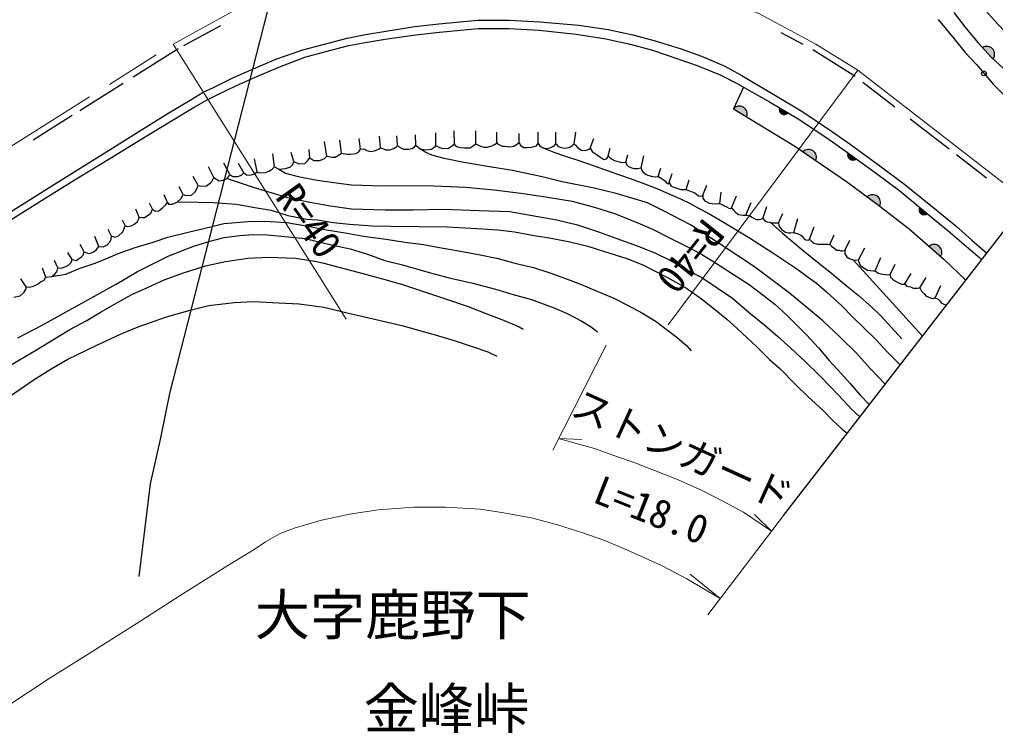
# Model space of a CAD drawing. Units: millimetres at full size, sheet at 1:1000; details may follow other scales. Extents: x 40000 to 680000, y 20000 to 380000.
# Drawn here: x 496719 to 558608, y 247388 to 292728 of the extents above; entities that cross this region are included whole.
import ezdxf
from ezdxf.enums import TextEntityAlignment as Align

# ---------------------------------------------------------------- set-up
doc = ezdxf.new("R2010")
doc.units = ezdxf.units.MM
doc.header["$LTSCALE"] = 1000
doc.linetypes.add('CHAIN', pattern=[18.5, 12, -1.5, 3.5, -1.5])
for name, color, linetype, lineweight in [('M-BGD', 7, 'Continuous', 25), ('M-BMK', 2, 'CHAIN', 13), ('M-BMK-OTRS', 5, 'Continuous', 25), ('M-STR-HTXT', 7, 'Continuous', 13), ('M-STR-STRC', 7, 'Continuous', 25)]:
    doc.layers.add(name, color=color, linetype=linetype, lineweight=lineweight)
doc.layers.add('M-BMK-HTXT', color=7, linetype='Continuous')
doc.styles.add('ＭＳ ゴシック', font='')
doc.styles.get('ＭＳ ゴシック').set_extended_font_data('MS Gothic')

msp = doc.modelspace()

# ---------------------------------------------------------------- hatches: boundary and pattern name
at = {"layer": 'M-BGD'}
for points in [[(558463, 290226, 0.82183), (557783, 290947)], [(542838, 286556, 0.82183), (541991, 287071)], [(544912, 287139, 0.84072), (545448, 286816)], [(547218, 283782, 0.82183), (546402, 284344)], [(549266, 284269, 0.84072), (549772, 283900)], [(551271, 280896, 0.82183), (550474, 281484)], [(553797, 280827, 0.84072), (554282, 280431)], [(555136, 277707, 0.82183), (554390, 278359)]]:
    msp.add_hatch(color=256, dxfattribs=at).paths.add_polyline_path(points)

# ---------------------------------------------------------------- linework, layer by layer
for p, q in [((519949, 291982), (521781, 292280)), ((521781, 292280), (523305, 292455)), ((523305, 292455), (525786, 292678)), ((525786, 292678), (527774, 292688)), ((527774, 292688), (529717, 292576)), ((529717, 292576), (532183, 292377)), ((532183, 292377), (534056, 292090)), ((515968, 291148), (517494, 291539)), ((517494, 291539), (518658, 291767)), ((518658, 291767), (519949, 291982)), ((534056, 292090), (535616, 291756)), ((535616, 291756), (537033, 291375)), ((514678, 290798), (515968, 291148)), ((537033, 291375), (538685, 290876)), ((512972, 290208), (514678, 290798)), ((538685, 290876), (539959, 290400)), ((539959, 290400), (541440, 289779)), ((511403, 289536), (512972, 290208)), ((541440, 289779), (542482, 289193)), ((509027, 288420), (510245, 289030)), ((510245, 289030), (511403, 289536)), ((542482, 289193), (544556, 287973)), ((508362, 288110), (509027, 288420)), ((507530, 287619), (508362, 288110)), ((544556, 287973), (546390, 286868)), ((506184, 286810), (507530, 287619)), ((504108, 285522), (506184, 286810)), ((546390, 286868), (548217, 285655)), ((502300, 284388), (504108, 285522)), ((519617, 284592), (519557, 285339)), ((520692, 284771), (520655, 285344)), ((521861, 284758), (521840, 285417)), ((523126, 284746), (523127, 285549)), ((524303, 284846), (524282, 285678)), ((525663, 284850), (525659, 285678)), ((526997, 284915), (526997, 285592)), ((528397, 284924), (528397, 285507)), ((529608, 284859), (529608, 285588)), ((530730, 284841), (530730, 285592)), ((531884, 284845), (531990, 285588)), ((548217, 285655), (549396, 284831)), ((516208, 284060), (516054, 284992)), ((517136, 284252), (517029, 285082)), ((518343, 284514), (518256, 285176)), ((532909, 284575), (533149, 285172)), ((549396, 284831), (551284, 283452)), ((500225, 283085), (502300, 284388)), ((512881, 283381), (512784, 284219)), ((514120, 283729), (513951, 284305)), ((515139, 283947), (515093, 284494)), ((534051, 284087), (534183, 284571)), ((535175, 283673), (535298, 284146)), ((536141, 283321), (536303, 284073)), ((510047, 282901), (509681, 283623)), ((510946, 283014), (510596, 283589)), ((511783, 283067), (511613, 283897)), ((498531, 282041), (500225, 283085)), ((509036, 282700), (508694, 283378)), ((537221, 282770), (537385, 283309)), ((537924, 282413), (538105, 282958)), ((551284, 283452), (552860, 282273)), ((508047, 282194), (507737, 282765)), ((539004, 281957), (539182, 282558)), ((552860, 282273), (554510, 280930)), ((495743, 280277), (498531, 282041)), ((506107, 281126), (505887, 281610)), ((507105, 281627), (506836, 282112)), ((540061, 281595), (540303, 282215)), ((541137, 281061), (541217, 281786)), ((505161, 280704), (504952, 281087)), ((541877, 280795), (542178, 281545)), ((542779, 280322), (543110, 281120)), ((504311, 280202), (504085, 280696)), ((543856, 280108), (544114, 280867)), ((544847, 279837), (545118, 280429)), ((554510, 280930), (556085, 279634)), ((503413, 279675), (503239, 280009)), ((545812, 279217), (546075, 280099)), ((502554, 278999), (502334, 279408)), ((546806, 278797), (547109, 279588)), ((556085, 279634), (557114, 278742)), ((501748, 278337), (501505, 278958)), ((548108, 278469), (548375, 279078)), ((549045, 278078), (549379, 278735)), ((557114, 278742), (558061, 277920)), ((500061, 277499), (499789, 277958)), ((500824, 277996), (500557, 278460)), ((549920, 277494), (550319, 278241)), ((499145, 276989), (498939, 277451)), ((553973, 272648), (549584, 277478)), ((550980, 276800), (551330, 277632)), ((498378, 276388), (498176, 276954)), ((551921, 276550), (552254, 277207)), ((497131, 275782), (496806, 276284)), ((552865, 275971), (553257, 276623)), ((553815, 275703), (554210, 276363)), ((554777, 275087), (555136, 275860))]:
    msp.add_line(p, q, dxfattribs=at)
for points in [[(554401, 295980), (555059, 295797), (556041, 295243), (556454, 294955), (556994, 294412), (557704, 293608), (558501, 292704), (559497, 291656), (560602, 290536), (561938, 289304), (563365, 288042), (564868, 286696)], [(554969, 292738), (555987, 291498), (556677, 290628), (557397, 289869), (558468, 288619), (559641, 287436)], [(555969, 293172), (556718, 292170), (557506, 291249), (558358, 290321), (559349, 289418)], [(495967, 279902), (498782, 281669), (500454, 282699), (502544, 283984), (504374, 285106), (506460, 286358), (507801, 287164), (508609, 287641), (509258, 287943), (510469, 288550), (511614, 289049), (513164, 289713), (514808, 290333), (516064, 290681), (517604, 291090), (518759, 291297), (520026, 291505), (521854, 291754), (523359, 291927), (525811, 292149), (527760, 292158), (529681, 292048), (532021, 291805), (533900, 291497), (535433, 291165), (536852, 290790), (538470, 290243), (539699, 289805), (541143, 289210), (542195, 288681), (544284, 287517), (546106, 286420), (547918, 285217), (549087, 284399), (550969, 283026), (552534, 281855), (554175, 280520), (555743, 279229), (556767, 278342), (557736, 277501)], [(542632, 288438), (541995, 287068), (545823, 284743), (549155, 282448), (551111, 281020), (553129, 279460), (555361, 277510), (556725, 276197)], [(496364, 275120), (496769, 275211), (497018, 275433), (497131, 275647), (497131, 275782), (497345, 275765), (497611, 275817), (497899, 275957), (498051, 276087), (498273, 276209), (498378, 276388), (498740, 276428), (498928, 276550), (499084, 276724), (499115, 276820), (499145, 276989), (499359, 276964), (499664, 277055), (499851, 277181), (499995, 277325), (500061, 277499), (500310, 277448), (500466, 277552), (500654, 277670), (500750, 277792), (500824, 277996), (501086, 277897), (501277, 277936), (501456, 278014), (501591, 278145), (501748, 278337), (502023, 278315), (502275, 278437), (502467, 278642), (502528, 278794), (502554, 278999), (502777, 278935), (502991, 279013), (503278, 279265), (503330, 279409), (503413, 279675), (503553, 279597), (503801, 279636), (504032, 279771), (504193, 279911), (504293, 280093), (504311, 280202), (504469, 280164), (504647, 280181), (504874, 280325), (505039, 280451), (505161, 280704), (505349, 280578), (505549, 280599), (505789, 280778), (505972, 280965), (506107, 281126), (506168, 281009), (506430, 281014), (506735, 281166), (506944, 281366), (507105, 281627), (507276, 281563), (507629, 281598), (507859, 281803), (507986, 282038), (508047, 282194), (508196, 282164), (508575, 282191), (508823, 282365), (508923, 282461), (509036, 282700), (509381, 282500), (509638, 282540), (509886, 282640), (510017, 282814), (510047, 282901), (510249, 282779), (510593, 282779), (510824, 282875), (510946, 283014), (511116, 282880), (511317, 282862), (511569, 282910), (511783, 283067), (511932, 283015), (512319, 283023), (512533, 283106), (512742, 283241), (512881, 283381), (513170, 283233), (513579, 283285), (513893, 283394), (514050, 283529), (514120, 283729), (514421, 283577), (514804, 283603), (514983, 283760), (515139, 283947), (515376, 283790), (515737, 283777), (516042, 283899), (516208, 284060), (516539, 284004), (516740, 284008), (516979, 284139), (517136, 284252), (517468, 284191), (517729, 284187), (518056, 284235), (518226, 284344), (518343, 284514), (518554, 284536), (518741, 284418), (519003, 284353), (519225, 284405), (519477, 284514), (519617, 284592), (519792, 284527), (519927, 284471), (520201, 284471), (520445, 284545), (520641, 284671), (520689, 284767), (520820, 284632), (521077, 284501), (521417, 284497), (521626, 284558), (521765, 284653), (521861, 284758), (522002, 284632), (522129, 284528), (522486, 284454), (522843, 284515), (523069, 284685), (523126, 284746), (523354, 284602), (523567, 284558), (523920, 284576), (524099, 284685), (524303, 284846), (524330, 284763), (524500, 284658), (524692, 284606), (524944, 284584), (525288, 284597), (525432, 284680), (525663, 284850), (525730, 284793), (525943, 284698), (526169, 284623), (526400, 284641), (526679, 284715), (526884, 284815), (526997, 284915), (527020, 284837), (527321, 284693), (527500, 284689), (527787, 284645), (528062, 284697), (528236, 284806), (528397, 284924), (528493, 284741), (528698, 284619), (528915, 284602), (529203, 284632), (529495, 284719), (529608, 284859), (529693, 284741), (529872, 284602), (530103, 284558), (530360, 284593), (530617, 284715), (530730, 284841), (530874, 284671), (531074, 284606), (531314, 284567), (531619, 284628), (531758, 284728), (531884, 284845), (531968, 284758), (532116, 284584), (532356, 284440), (532600, 284423), (532818, 284510), (532909, 284575), (533040, 284366), (533371, 284118), (533580, 283970), (533763, 283861), (533951, 283891), (534029, 284009), (534051, 284087), (534164, 283961), (534252, 283891), (534439, 283791), (534735, 283699), (534840, 283682), (535018, 283656), (535175, 283673), (535200, 283530), (535332, 283415), (535492, 283333), (535685, 283279), (535903, 283279), (536141, 283321), (536170, 283177), (536260, 283053), (536457, 282898), (536617, 282844), (536868, 282774), (537073, 282754), (537221, 282770), (537477, 282622), (537657, 282495), (537735, 282388), (537846, 282314), (537908, 282360), (537924, 282413), (537977, 282261), (538051, 282162), (538203, 282089), (538396, 282035), (538647, 281957), (538794, 281953), (539004, 281957), (539318, 281825), (539543, 281734), (539663, 281632), (539786, 281538), (539897, 281533), (540016, 281538), (540061, 281595), (540057, 281402), (540155, 281258), (540229, 281201), (540443, 281090), (540640, 281053), (540841, 281049), (541013, 281057), (541137, 281061), (541343, 280954), (541552, 280843), (541696, 280769), (541815, 280753), (541876, 280794), (542016, 280626), (542152, 280494), (542308, 280371), (542464, 280342), (542612, 280314), (542858, 280326), (543027, 280309), (543163, 280186), (543282, 280120), (543442, 280038), (543602, 280038), (543725, 280067), (543856, 280108), (543997, 279948), (544132, 279898), (544490, 279841), (544547, 279837), (544724, 279837), (544847, 279837), (544872, 279664), (544929, 279549), (545044, 279406), (545290, 279233), (545455, 279205), (545611, 279201), (545812, 279217), (546104, 279138), (546264, 279060), (546359, 278986), (546470, 278826), (546576, 278752), (546749, 278732), (546806, 278797), (547008, 278604), (547106, 278543), (547316, 278489), (547541, 278485), (547771, 278485), (547956, 278485), (548108, 278469), (548200, 278353), (548364, 278242), (548545, 278110), (548688, 278098), (548795, 278069), (548914, 278053), (549045, 278078), (549054, 277876), (549181, 277671), (549337, 277572), (549584, 277478), (549760, 277462), (549920, 277494), (549929, 277408), (550036, 277149), (550151, 277042), (550319, 276932), (550495, 276837), (550680, 276809), (550881, 276800), (550980, 276800), (551170, 276640), (551321, 276595), (551605, 276554), (551810, 276541), (551921, 276550), (551950, 276385), (552077, 276254), (552270, 276139), (552406, 276045), (552640, 275942), (552808, 275938), (552865, 275971), (552957, 275814), (553224, 275773), (553392, 275695), (553540, 275683), (553663, 275683), (553815, 275703), (553914, 275502), (554087, 275329), (554222, 275190), (554337, 275132), (554526, 275063), (554666, 275034), (554777, 275087), (554982, 274993), (555105, 274862), (555171, 274767), (555331, 274673), (555502, 274620)], [(551604, 269594), (550653, 270588), (549788, 271562), (548747, 272603), (547656, 273613), (546513, 274579), (545553, 275381), (544592, 276085), (543333, 277044), (542203, 277778), (540969, 278611), (539274, 279706), (537551, 280593), (536550, 281103), (534560, 281696), (533152, 282030), (531128, 282439), (529862, 282752), (527981, 283147), (526647, 283358), (524889, 283665), (523644, 283910), (522861, 284121), (522439, 284311), (522129, 284528)], [(529872, 284602), (530594, 284317), (531278, 284074), (532178, 283786), (533151, 283448), (533989, 283153), (534761, 282881), (535513, 282632), (536251, 282350), (537030, 282050), (537812, 281713), (538639, 281359), (539241, 281052), (539781, 280763), (540388, 280437), (541148, 280009), (542005, 279497), (543082, 278851), (543661, 278466), (544494, 277924), (545196, 277477), (546018, 276921), (546725, 276398), (547266, 276002), (547890, 275459), (548387, 275009), (548857, 274576), (549551, 273876), (550252, 273182), (551054, 272395), (551728, 271675), (552564, 270832)], [(513170, 283233), (513585, 282987), (514398, 282777), (515472, 282568), (516800, 282363), (517780, 282254), (519710, 282188), (522460, 282194), (525004, 282101), (526822, 281928), (528512, 281715), (530083, 281482), (531756, 281215), (533246, 280809), (534504, 280397), (536070, 279777), (536853, 279432), (537933, 278875), (539172, 278262), (539973, 277855), (540916, 277264), (542163, 276458), (542994, 275914), (543968, 275176), (544610, 274675), (545403, 273960), (546059, 273307), (546633, 272742), (547388, 271902), (548069, 271101), (548820, 270277), (549389, 269644), (550032, 268910), (550609, 268311)], [(509886, 282640), (511607, 282071), (513715, 281442), (515136, 281135), (516430, 280921), (517780, 280721), (519910, 280656), (521666, 280656), (523625, 280699), (525848, 280614), (527820, 280549), (529236, 280305), (530785, 280020), (532113, 279698), (533429, 279263), (534600, 278849), (535880, 278377), (537015, 277927), (537916, 277491), (539031, 276861), (539981, 276376), (540960, 275719), (541924, 275055), (543004, 274124), (543996, 273332), (544789, 272640), (545655, 271860), (546554, 271025), (547405, 270195), (548198, 269388), (548998, 268545), (549505, 268002), (549998, 267523)], [(506735, 281166), (508052, 281150), (508993, 281126), (510478, 281019), (511507, 280833), (512669, 280638), (513735, 280304), (514940, 280064), (515605, 280027), (516619, 279861), (517634, 279744), (519105, 279646), (520255, 279633), (522065, 279602), (523836, 279572), (525744, 279473), (527054, 279381), (528112, 279264), (529354, 279025), (530442, 278859), (531606, 278636), (532756, 278353), (533807, 278015), (535241, 277578), (536249, 277179), (536994, 276797), (537818, 276361), (539006, 275684), (539966, 275025), (540766, 274379), (541572, 273721), (542211, 273162), (542870, 272534), (543503, 271950), (544273, 271174), (544943, 270596), (545940, 269562), (546727, 268794), (547632, 267981), (548296, 267293), (548880, 266746), (549201, 266496)], [(498740, 276428), (499654, 276588), (500558, 276970), (501506, 277273), (502351, 277621), (502984, 277893), (503997, 278254), (505184, 278608), (506125, 278924), (507412, 279248), (508566, 279526), (509669, 279796), (511212, 279926), (512257, 279945), (513665, 279848), (515020, 279616), (516188, 279397), (517498, 279171), (518653, 278964), (519971, 278803), (521144, 278603), (522339, 278454), (523352, 278267), (524676, 278048), (525831, 277828), (527065, 277564), (528135, 277280), (529304, 277002), (530355, 276660), (531348, 276306), (532286, 275943), (533402, 275479), (534410, 275058), (535319, 274588), (536223, 274103), (537081, 273568), (537719, 273085), (538398, 272575), (539036, 272033), (539301, 271724)], [(544311, 279870), (545092, 279170), (546410, 278080), (547508, 277199), (548203, 276651), (549255, 275779), (549878, 275278), (550798, 274472), (551320, 273959), (551996, 273227), (552666, 272483)], [(496611, 272535), (498162, 273349), (499494, 274076), (501050, 274951), (502840, 275937), (504210, 276741), (506186, 277740), (507699, 278343), (508733, 278658), (509691, 278898), (510691, 279032), (511553, 279090), (512453, 279071), (513305, 278985), (514829, 278831), (516305, 278486), (517685, 278180), (518777, 277854), (519878, 277452), (521001, 277174), (522688, 276675), (523962, 276350), (525469, 276013), (526905, 275621), (528016, 275295), (529194, 274979), (530661, 274433), (531447, 274088), (532376, 273599), (532999, 273216), (533372, 272919)], [(495718, 270544), (496723, 271149), (497787, 271781), (498833, 272407), (499907, 273070), (500938, 273618), (501899, 274189), (502740, 274666), (503850, 275293), (504825, 275734), (505883, 276217), (507114, 276658), (508523, 277106), (509774, 277382), (511193, 277603), (512521, 277654), (514226, 277588), (515438, 277403), (515937, 277296)], [(515937, 277296), (518486, 276615), (519960, 276212), (521066, 275903), (522460, 275435), (523737, 275019), (525169, 274530), (526454, 274027), (527409, 273661), (528407, 273245), (528665, 273095)], [(496149, 268871), (497588, 269850), (498725, 270571), (499788, 271182), (501625, 272076), (503171, 272785), (504241, 273231), (506048, 273863), (507539, 274290), (508731, 274590), (510335, 274781), (511546, 274854), (513154, 274756), (514457, 274706), (516010, 274492), (517668, 274089), (518860, 273820), (520959, 273329), (523076, 272737), (524281, 272382), (525430, 271997), (526426, 271655), (526995, 271380)]]:
    msp.add_lwpolyline(points, dxfattribs=at)
msp.add_circle((557873, 289313), 150, dxfattribs=at)
for centre, radius, start, end in [((558052, 290520), 505, 324.49254, 122.15073), ((542363, 286730), 505, 339.89325, 137.55144), ((545208, 287025), 318, 158.8337, 319.05143), ((546754, 283983), 505, 336.61264, 134.27083), ((549551, 284128), 318, 153.77231, 313.99004), ((550814, 281111), 505, 334.73148, 132.38967), ((554074, 280671), 318, 150.67218, 310.88992), ((554699, 277959), 505, 330.03821, 127.6964)]:
    msp.add_arc(centre, radius, start, end, dxfattribs=at)
at = {"layer": 'M-BMK'}
msp.add_lwpolyline([(490993, 281428), (506458, 291155), (510425, 293332), (513487, 294633), (516901, 295712), (520064, 296317), (524164, 296714), (527059, 296818), (530819, 296627), (534583, 296048), (538688, 295026), (543605, 293100), (547224, 291166), (549875, 289516), (560608, 281204)], dxfattribs=at)
at = {"layer": 'M-BMK-OTRS'}
msp.add_line((545160, 261285), (576057, 301123), dxfattribs=at)
msp.add_lwpolyline([(508266, 318777), (512662, 294135), (506238, 269018), (505658, 266206), (504999, 263274), (504288, 257404)], dxfattribs=at)
at = {"layer": 'M-STR-HTXT'}
for p, q in [((506458, 291155), (517425, 273719)), ((549875, 289516), (537862, 273375)), ((533917, 272085), (530535, 265415)), ((545160, 261285), (540370, 254967)), ((544401, 260284), (543329, 261338)), ((541157, 256005), (539237, 257564))]:
    msp.add_line(p, q, dxfattribs=at)
for points in [[(544401, 260284), (542630, 261495), (541267, 262214), (540047, 262842), (538485, 263528), (536874, 264176), (535808, 264588), (534473, 265062), (533179, 265516), (532196, 265799), (530906, 266148), (532371, 266098)], [(541157, 256005), (539034, 257253), (537467, 258079), (535470, 258988), (533846, 259699), (532435, 260185), (530830, 260689), (529269, 261099), (527423, 261441), (525948, 261672), (523738, 261811), (521753, 261799), (519462, 261643), (517641, 261349), (515875, 260979), (514133, 260475), (513196, 260116), (512316, 259595), (511593, 259127), (509869, 258063), (506902, 256194), (504113, 254412), (500971, 252427), (498609, 250928), (493205, 247388)]]:
    msp.add_lwpolyline(points, dxfattribs=at)
at = {"layer": 'M-STR-STRC'}
for p, q in [((507144, 291075), (509476, 292354)), ((544989, 291907), (546382, 291162)), ((500547, 286964), (503302, 288697)), ((550196, 288761), (552230, 287186)), ((497578, 285096), (500068, 286663)), ((553201, 286434), (555671, 284522)), ((556127, 284168), (558036, 282690))]:
    msp.add_line(p, q, dxfattribs=at)
for points in [[(503920, 289085), (506661, 290810), (506808, 290890)], [(547024, 290820), (549646, 289187), (549714, 289134)]]:
    msp.add_lwpolyline(points, dxfattribs=at)

# ---------------------------------------------------------------- texts
at = {"layer": 'M-BMK-HTXT', "style": 'ＭＳ ゴシック'}
for s, p in [('大字鹿野下', (520391, 254977)), ('金峰峠', (523788, 249045))]:
    msp.add_text(s, height=2566, dxfattribs=at).set_placement(p, align=Align.MIDDLE_CENTER)
at = {"layer": 'M-STR-HTXT', "style": 'ＭＳ ゴシック'}
for s, rotation, p in [('R=40', 305.43, (515074, 279963)), ('R=40', 231.294, (539266, 277698)), ('ストンガード', 335.53, (538754, 265429)), ('L=18.0', 338.302, (536795, 261624))]:
    msp.add_text(s, height=1833, rotation=rotation, dxfattribs=at).set_placement(p, align=Align.MIDDLE_CENTER)

doc.saveas('drawing.dxf')
